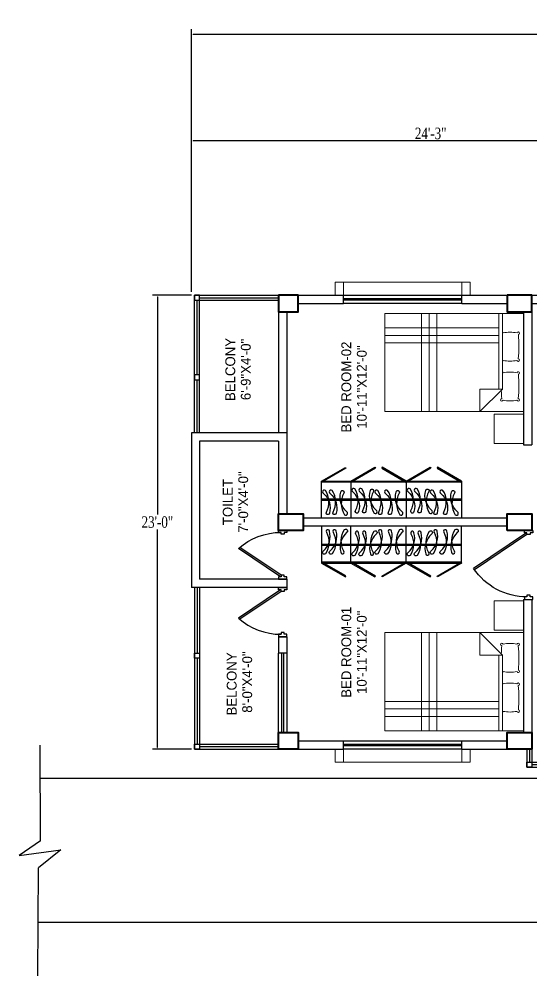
# Model space of a CAD drawing. Header units: inches. Extents: x -54558 to 35158, y -4190 to 41945.
# Drawn here: x -54558 to -54246, y 1627 to 2209 of the extents above; entities that cross this region are included whole.
import ezdxf

# ---------------------------------------------------------------- set-up
doc = ezdxf.new("R2010")
doc.units = ezdxf.units.IN
doc.header["$MEASUREMENT"] = 0
doc.layers.get('0').update_dxf_attribs({"true_color": 0xe4c8de})
for name, color, linetype in [('A-ANNO-TEXT', 7, 'Continuous'), ('DIM', 9, 'Continuous'), ('door', 34, 'Continuous')]:
    doc.layers.add(name, color=color, linetype=linetype)
for name, color, linetype, lineweight in [('A-FURN-FIXD', 44, 'Continuous', 9), ('A_WALL', 7, 'Continuous', 30), ('colum', 241, 'Continuous', 40), ('railing', 6, 'Continuous', 5), ('ROAD', 251, 'Continuous', 30), ('sanshade', 252, 'Continuous', 5), ('Ver', 144, 'Continuous', 30), ('Wall-02', 7, 'Continuous', 30), ('windo', 140, 'Continuous', 25)]:
    doc.layers.add(name, color=color, linetype=linetype, lineweight=lineweight)
doc.layers.add('illustr-FURNITURE', color=7, linetype='Continuous', lineweight=0, true_color=0x000000)
doc.styles.add('LOGO', font='times.ttf', dxfattribs={"width": 0.75, "height": 7})
doc.styles.get("Standard").update_dxf_attribs({"font": 'ARIALN.TTF'})
doc.dimstyles.new('STANDARD$0', dxfattribs={"dimtxt": 2, "dimasz": 1, "dimexe": 3, "dimexo": 2, "dimgap": 1, "dimtad": 1, "dimtih": 1, "dimtoh": 1, "dimzin": 3, "dimdsep": 46, "dimlunit": 4, "dimtxsty": 'LOGO', "dimcen": 0.09, "dimdle": 6, "dimclrd": 256, "dimclre": 256, "dimclrt": 7, "dimadec": 0, "dimazin": 1, "dimtm": 1e-09, "dimtfac": 1, "dimtofl": 0, "dimtmove": 0, "dimatfit": 2, "dimfxl": 1, "dimtolj": 1, "dimtzin": 0, "dimlwd": -1, "dimlwe": -1, "dimarcsym": 0})

# ---------------------------------------------------------------- blocks, each defined once
blk = doc.blocks.new('*D570')
for p, q in [((-54452.85, 2042.83), (-54452.85, 2137.68)), ((-54161.85, 2126.83), (-54161.85, 2137.68)), ((-54162.85, 2134.68), (-54451.85, 2134.68))]:
    blk.add_line(p, q)
for points in [[(-54451.85, 2134.85), (-54451.85, 2134.52), (-54452.85, 2134.68)], [(-54162.85, 2134.85), (-54162.85, 2134.52), (-54161.85, 2134.68)]]:
    blk.add_solid(points)
at = {"color": 7, "insert": (-54307.35, 2139.24), "char_height": 7, "attachment_point": 5, "style": 'LOGO'}
blk.add_mtext('\\A1;24\'-3"', dxfattribs=at)
blk = doc.blocks.new('*D571')
for p, q in [((-54452.85, 2042.83), (-54452.85, 2202.64)), ((-53678.85, 2042.83), (-53678.85, 2202.64)), ((-54451.85, 2199.64), (-53679.85, 2199.64))]:
    blk.add_line(p, q)
for points in [[(-54451.85, 2199.8), (-54451.85, 2199.47), (-54452.85, 2199.64)], [(-53679.85, 2199.8), (-53679.85, 2199.47), (-53678.85, 2199.64)]]:
    blk.add_solid(points)
at = {"color": 7, "insert": (-54065.85, 2204.2), "char_height": 7, "attachment_point": 5, "style": 'LOGO'}
blk.add_mtext('\\A1;64\'-6"', dxfattribs=at)
blk = doc.blocks.new('tyer')
at = {"layer": 'sanshade'}
for points in [[(-25800.79, -9018.32), (-25792.79, -9018.32), (-25792.79, -9023.32), (-25800.79, -9023.32)], [(-25800.79, -9018.32), (-25792.79, -9018.32), (-25792.79, -9100.32), (-25800.79, -9100.32)], [(-25800.79, -9095.32), (-25792.79, -9095.32), (-25792.79, -9100.32), (-25800.79, -9100.32)]]:
    blk.add_lwpolyline(points, close=True, dxfattribs=at)
blk = doc.blocks.new('*D592')
at = {"layer": 'A_WALL', "ltscale": 0.25}
for p, q in [((-54452.85, 2040.83), (-54476.51, 2040.83)), ((-54473.51, 2039.83), (-54473.51, 1907.39)), ((-54473.51, 1765.83), (-54473.51, 1898.27)), ((-54452.85, 1764.83), (-54476.51, 1764.83))]:
    blk.add_line(p, q, dxfattribs=at)
for points in [[(-54473.67, 2039.83), (-54473.34, 2039.83), (-54473.51, 2040.83)], [(-54473.67, 1765.83), (-54473.34, 1765.83), (-54473.51, 1764.83)]]:
    blk.add_solid(points, dxfattribs=at)
at = {"layer": 'A_WALL', "color": 7, "ltscale": 0.25, "insert": (-54473.51, 1902.83), "char_height": 7, "attachment_point": 5, "style": 'LOGO'}
blk.add_mtext('\\A1;23\'-0"', dxfattribs=at)
blk = doc.blocks.new('efre')
at = {"layer": 'door'}
for p, q in [((10922.87, 10339.43), (10901.44, 10307.52)), ((10923.87, 10339.12), (10902.26, 10306.96))]:
    blk.add_line(p, q, dxfattribs=at)
for points in [[(10885.87, 10339.43), (10884.87, 10339.43), (10884.87, 10337.89), (10883.37, 10337.89), (10883.37, 10342.89), (10884.87, 10342.89), (10884.87, 10341.35), (10885.87, 10341.35)], [(10922.87, 10339.43), (10923.87, 10339.43), (10923.87, 10337.89), (10925.37, 10337.89), (10925.37, 10342.89), (10923.87, 10342.89), (10923.87, 10341.35), (10922.87, 10341.35)]]:
    blk.add_lwpolyline(points, close=True, dxfattribs=at)
blk.add_arc((10923.87, 10339.43), 39, 180, 236.36425, dxfattribs=at)
blk = doc.blocks.new('www')
at = {"layer": 'illustr-FURNITURE', "color": 1}
for p, q in [((10806.97, 10296.75), (10747.22, 10296.75)), ((10747.22, 10296.75), (10747.22, 10212.48)), ((10755.98, 10296.75), (10755.98, 10227.52)), ((10760.57, 10296.75), (10760.57, 10227.52)), ((10765.15, 10296.75), (10765.15, 10227.52)), ((10806.97, 10212.48), (10806.97, 10296.75)), ((10806.97, 10274.46), (10747.22, 10274.46)), ((10806.97, 10269.88), (10747.22, 10269.88)), ((10806.97, 10265.3), (10747.22, 10265.3)), ((10793.37, 10238.98), (10806.97, 10238.98)), ((10806.97, 10238.98), (10793.37, 10225.37)), ((10793.37, 10225.37), (10793.37, 10238.98)), ((10793.37, 10227.52), (10747.22, 10227.52)), ((10747.22, 10225.37), (10793.37, 10225.37)), ((10808.47, 10230.4), (10808.47, 10212.45)), ((10808.47, 10230.4), (10826.33, 10230.4)), ((10826.33, 10212.45), (10826.33, 10230.4)), ((10747.22, 10212.48), (10806.97, 10212.48)), ((10808.43, 10212.5), (10808.47, 10212.5)), ((10826.33, 10212.45), (10808.47, 10212.45))]:
    blk.add_line(p, q, dxfattribs=at)
for centre, radius, start, end in [((10759.25, 10225.71), 0.776, 205.86634, 258.25195), ((10781.38, 10220.71), 22.68, 169.23257, 190.76743), ((10775.63, 10225.65), 0.776, 283.74205, 339.16142), ((10757.08, 10220.71), 19.19, 347.41694, 12.58306), ((10783.43, 10225.71), 0.776, 205.86634, 258.25195), ((10805.55, 10220.71), 22.68, 169.23257, 190.76743), ((10791.28, 10137.25), 88.81, 84.99169, 88.23834), ((10799.81, 10225.65), 0.776, 283.74205, 174.74125), ((10781.26, 10220.71), 19.19, 347.41694, 12.58306), ((10759.25, 10215.71), 0.776, 101.74805, 355.17875), ((10767.1, 10304.18), 88.81, 265.42919, 275.00831), ((10775.63, 10215.78), 0.776, 185.25875, 76.25795), ((10783.43, 10215.71), 0.776, 101.74805, 355.17875), ((10791.28, 10304.18), 88.81, 265.42919, 275.00831), ((10799.81, 10215.78), 0.776, 185.25875, 76.25795)]:
    blk.add_arc(centre, radius, start, end, dxfattribs=at)
blk = doc.blocks.new('IHK')
at = {"color": 0}
for p, q in [((9728.1, 10694.28), (9728.1, 10676.38)), ((9728.85, 10694.28), (9728.85, 10676.38)), ((9728.1, 10676.38), (9728.1, 10642.73)), ((9728.85, 10676.38), (9728.85, 10642.73)), ((9728.1, 10642.73), (9728.1, 10609.08)), ((9728.85, 10642.73), (9728.85, 10609.08))]:
    blk.add_line(p, q, dxfattribs=at)
for points in [[(9736.11, 10691.3, -0.267392), (9722.85, 10691.79, -1.049005), (9724.81, 10693.04, 0.295269), (9736.69, 10689.47, 1.314488), (9736.11, 10691.3)], [(9736.11, 10687.22, -0.267392), (9722.85, 10687.71, -1.049005), (9724.81, 10688.96, 0.295269), (9736.69, 10685.39, 1.314488), (9736.11, 10687.22)], [(9724.51, 10680.73, -0.267392), (9737.77, 10680.24, -1.049005), (9735.81, 10678.99, 0.295269), (9723.93, 10682.56, 1.314488), (9724.51, 10680.73)], [(9735.13, 10673.54, -0.267392), (9721.87, 10674.03, -1.049005), (9723.83, 10675.28, 0.295269), (9735.71, 10671.7, 1.314488), (9735.13, 10673.54)], [(9735.13, 10669.21, -0.267392), (9721.87, 10669.7, -1.049005), (9723.83, 10670.95, 0.295269), (9735.71, 10667.38, 1.314488), (9735.13, 10669.21)], [(9723.53, 10662.72, -0.267392), (9736.79, 10662.23, -1.049005), (9734.83, 10660.98, 0.295269), (9722.95, 10664.56, 1.314488), (9723.53, 10662.72)], [(9736.11, 10659.51, -0.267392), (9722.85, 10660, -1.049005), (9724.81, 10661.25, 0.295269), (9736.69, 10657.67, 1.314488), (9736.11, 10659.51)], [(9736.11, 10653.57, -0.267392), (9722.85, 10654.06, -1.049005), (9724.81, 10655.31, 0.295269), (9736.69, 10651.73, 1.314488), (9736.11, 10653.57)], [(9724.51, 10647.08, -0.267392), (9737.77, 10646.59, -1.049005), (9735.81, 10645.34, 0.295269), (9723.93, 10648.91, 1.314488), (9724.51, 10647.08)], [(9735.13, 10639.89, -0.267392), (9721.87, 10640.38, -1.049005), (9723.83, 10641.63, 0.295269), (9735.71, 10638.05, 1.314488), (9735.13, 10639.89)], [(9735.13, 10635.56, -0.267392), (9721.87, 10636.05, -1.049005), (9723.83, 10637.3, 0.295269), (9735.71, 10633.73, 1.314488), (9735.13, 10635.56)], [(9723.53, 10629.07, -0.267392), (9736.79, 10628.58, -1.049005), (9734.83, 10627.33, 0.295269), (9722.95, 10630.9, 1.314488), (9723.53, 10629.07)], [(9736.11, 10625.86, -0.267392), (9722.85, 10626.35, -1.049005), (9724.81, 10627.6, 0.295269), (9736.69, 10624.02, 1.314488), (9736.11, 10625.86)], [(9736.11, 10619.92, -0.267392), (9722.85, 10620.41, -1.049005), (9724.81, 10621.66, 0.295269), (9736.69, 10618.08, 1.314488), (9736.11, 10619.92)], [(9724.51, 10613.42, -0.267392), (9737.77, 10612.93, -1.049005), (9735.81, 10611.69, 0.295269), (9723.93, 10615.26, 1.314488), (9724.51, 10613.42)]]:
    blk.add_lwpolyline(points, format="xyb", dxfattribs=at)
at = {"layer": 'A-FURN-FIXD', "lineweight": 30}
for p, q in [((9717.26, 10694.28), (9717.26, 10609.08)), ((9717.86, 10609.08), (9717.86, 10694.28))]:
    blk.add_line(p, q, dxfattribs=at)
for points in [[(9717.34, 10694.28), (9708.93, 10679.71), (9709.45, 10679.41), (9717.86, 10693.98)], [(9739.69, 10609.08), (9739.69, 10694.28), (9717.26, 10694.28), (9717.26, 10609.08)], [(9717.26, 10676.38), (9708.85, 10661.81), (9709.37, 10661.51), (9717.78, 10676.08)], [(9717.26, 10642.73), (9708.85, 10657.3), (9709.37, 10657.6), (9717.78, 10643.03)], [(9717.26, 10642.73), (9708.85, 10628.16), (9709.37, 10627.86), (9717.78, 10642.43)], [(9717.26, 10609.08), (9708.85, 10623.65), (9709.37, 10623.95), (9717.78, 10609.38)]]:
    blk.add_lwpolyline(points, close=True, dxfattribs=at)
at = {"layer": 'DIM'}
for p, q in [((9717.26, 10676.38), (9739.69, 10676.38)), ((9717.26, 10642.73), (9739.69, 10642.73)), ((9717.26, 10609.08), (9739.69, 10609.08))]:
    blk.add_line(p, q, dxfattribs=at)
blk = doc.blocks.new('jj')
at = {"layer": 'door'}
for p, q in [((11000.83, 10306.39), (11025.92, 10323.24)), ((11001.13, 10305.39), (11026.7, 10322.56))]:
    blk.add_line(p, q, dxfattribs=at)
for points in [[(11000.83, 10331.39), (11000.83, 10332.39), (11002.37, 10332.39), (11002.37, 10333.89), (10997.37, 10333.89), (10997.37, 10332.39), (10998.91, 10332.39), (10998.91, 10331.39)], [(11000.83, 10306.39), (11000.83, 10305.39), (11002.37, 10305.39), (11002.37, 10303.89), (10997.37, 10303.89), (10997.37, 10305.39), (10998.91, 10305.39), (10998.91, 10306.39)]]:
    blk.add_lwpolyline(points, close=True, dxfattribs=at)
blk.add_arc((11000.83, 10293.39), 39, 48.42656, 90, dxfattribs=at)

msp = doc.modelspace()

# ---------------------------------------------------------------- linework, layer by layer
at = {"layer": 'colum'}
for points in [[(-54399.852, 2040.828), (-54399.852, 2030.828), (-54387.852, 2030.828), (-54387.852, 2040.828)], [(-54260.852, 2040.828), (-54260.852, 2030.828), (-54245.852, 2030.828), (-54245.852, 2040.828)], [(-54399.852, 1897.828), (-54399.852, 1907.828), (-54384.852, 1907.828), (-54384.852, 1897.828)], [(-54260.852, 1897.828), (-54260.852, 1907.828), (-54245.852, 1907.828), (-54245.852, 1897.828)], [(-54399.852, 1764.828), (-54399.852, 1774.828), (-54387.852, 1774.828), (-54387.852, 1764.828)], [(-54260.852, 1764.828), (-54260.852, 1774.828), (-54245.852, 1774.828), (-54245.852, 1764.828)]]:
    msp.add_lwpolyline(points, close=True, dxfattribs=at)
at = {"layer": 'ROAD'}
for p, q in [((-54544.666, 1709.073), (-54544.851, 1767.215)), ((-53620.852, 1746.828), (-54544.786, 1746.828)), ((-54544.666, 1709.073), (-54557.55, 1699.989)), ((-54557.55, 1699.989), (-54532.146, 1703.439)), ((-54532.146, 1703.439), (-54545.87, 1692.495)), ((-54546.223, 1626.854), (-54545.87, 1692.495)), ((-53620.852, 1659.269), (-54546.049, 1659.269))]:
    msp.add_line(p, q, dxfattribs=at)
at = {"layer": 'Ver'}
for points in [[(-54450.852, 1957.114), (-54450.852, 2040.828), (-54399.852, 2040.828)], [(-54447.852, 1957.114), (-54447.852, 2037.828), (-54399.852, 2037.828)], [(-54450.852, 1863.114), (-54450.852, 1764.828), (-54399.852, 1764.828)], [(-54447.852, 1863.114), (-54447.852, 1767.828), (-54399.852, 1767.828)], [(-54248.852, 1764.828), (-54248.852, 1753.828), (-54121.852, 1753.828), (-54121.852, 1764.828)], [(-54245.852, 1764.828), (-54245.852, 1756.828), (-54124.852, 1756.828), (-54124.852, 1764.828)]]:
    msp.add_lwpolyline(points, dxfattribs=at)
at = {"layer": 'Wall-02'}
for p, q in [((-54387.852, 2040.828), (-54360.352, 2040.828)), ((-54360.352, 2035.828), (-54360.352, 2040.828)), ((-54288.352, 2040.828), (-54185.852, 2040.828)), ((-54288.352, 2035.828), (-54288.352, 2040.828)), ((-54387.852, 2035.828), (-54360.352, 2035.828)), ((-54288.352, 2035.828), (-54260.852, 2035.828)), ((-54245.852, 2035.828), (-54185.852, 2035.828)), ((-54399.852, 2030.828), (-54399.852, 1957.114)), ((-54394.852, 2030.828), (-54394.852, 1907.828)), ((-54250.852, 2030.828), (-54250.852, 1949.828)), ((-54245.852, 2030.828), (-54245.852, 1949.828)), ((-54452.852, 1957.114), (-54452.852, 1863.114)), ((-54394.852, 1957.114), (-54452.852, 1957.114)), ((-54447.852, 1952.114), (-54447.852, 1868.114)), ((-54399.852, 1952.114), (-54447.852, 1952.114)), ((-54399.852, 1952.114), (-54399.852, 1907.828)), ((-54250.852, 1949.828), (-54245.852, 1949.828)), ((-54260.852, 1905.328), (-54384.852, 1905.328)), ((-54260.852, 1900.328), (-54384.852, 1900.328)), ((-54394.852, 1868.114), (-54447.852, 1868.114)), ((-54394.852, 1868.114), (-54394.852, 1863.114)), ((-54394.852, 1863.114), (-54452.852, 1863.114)), ((-54250.852, 1855.828), (-54250.852, 1774.828)), ((-54250.852, 1855.828), (-54245.852, 1855.828)), ((-54245.852, 1855.828), (-54245.852, 1774.828)), ((-54394.852, 1833.114), (-54399.852, 1833.114)), ((-54399.852, 1833.114), (-54399.852, 1823.114)), ((-54394.852, 1833.114), (-54394.852, 1823.114)), ((-54394.852, 1823.114), (-54399.852, 1823.114)), ((-54387.852, 1769.828), (-54360.352, 1769.828)), ((-54360.352, 1764.828), (-54360.352, 1769.828)), ((-54288.352, 1769.828), (-54260.852, 1769.828)), ((-54288.352, 1764.828), (-54288.352, 1769.828)), ((-54387.852, 1764.828), (-54360.352, 1764.828)), ((-54288.352, 1764.828), (-54260.852, 1764.828))]:
    msp.add_line(p, q, dxfattribs=at)
at = {"layer": 'windo'}
for p, q in [((-54360.352, 2040.828), (-54288.352, 2040.828)), ((-54360.352, 2038.828), (-54288.352, 2038.828)), ((-54288.352, 2037.828), (-54360.352, 2037.828)), ((-54288.352, 2035.828), (-54360.352, 2035.828)), ((-54399.852, 1774.828), (-54399.852, 1823.114)), ((-54397.852, 1774.828), (-54397.852, 1823.114)), ((-54396.852, 1823.114), (-54396.852, 1774.828)), ((-54394.852, 1823.114), (-54394.852, 1774.828)), ((-54360.352, 1769.828), (-54288.352, 1769.828)), ((-54360.352, 1767.828), (-54288.352, 1767.828)), ((-54288.352, 1766.828), (-54360.352, 1766.828)), ((-54288.352, 1764.828), (-54360.352, 1764.828))]:
    msp.add_line(p, q, dxfattribs=at)
for points in [[(-54447.852, 2037.828), (-54447.852, 2040.828), (-54450.852, 2040.828), (-54450.852, 2037.828)], [(-54447.852, 1989.34), (-54447.852, 1992.34), (-54450.852, 1992.34), (-54450.852, 1989.34)], [(-54447.852, 1823.078), (-54447.852, 1820.078), (-54450.852, 1820.078), (-54450.852, 1823.078)], [(-54447.852, 1767.828), (-54447.852, 1764.828), (-54450.852, 1764.828), (-54450.852, 1767.828)], [(-54245.852, 1756.828), (-54245.852, 1753.828), (-54248.852, 1753.828), (-54248.852, 1756.828)]]:
    msp.add_lwpolyline(points, close=True, dxfattribs=at)
for points in [[(-54449.352, 1992.34), (-54449.352, 2037.828)], [(-54447.852, 2039.328), (-54399.852, 2039.328)], [(-54449.352, 1957.114), (-54449.352, 1989.34)], [(-54449.352, 1863.114), (-54449.352, 1823.078)], [(-54449.352, 1820.078), (-54449.352, 1767.828)], [(-54447.852, 1766.328), (-54399.852, 1766.328)], [(-54247.352, 1764.828), (-54247.352, 1756.828)], [(-54245.852, 1755.328), (-54192.352, 1755.328)]]:
    msp.add_lwpolyline(points, dxfattribs=at)

# ---------------------------------------------------------------- block references
at = {"layer": 'A_WALL', "xscale": -1}
for name, p, rotation in [('www', (-44038.401, 12777.012), 90), ('IHK', (-43679.468, 11645.022), 90), ('efre', (-64588.245, -9027.537), 270)]:
    msp.add_blockref(name, p, dxfattribs=dict(at, rotation=rotation))
msp.add_blockref('jj', (-43397.487, -8435.774), dxfattribs=at)
at = {"layer": 'A_WALL'}
for name, p, rotation in [('IHK', (-43679.468, -7839.366), 90), ('jj', (-43397.487, 12167.003), 180), ('www', (-44038.401, -8971.356), 90)]:
    msp.add_blockref(name, p, dxfattribs=dict(at, rotation=rotation))
at = {"layer": 'railing', "rotation": 90}
for p in [(-63383.672, 27841.616), (-63383.672, 27557.616)]:
    msp.add_blockref('tyer', p, dxfattribs=at)

# ---------------------------------------------------------------- texts
at = {"layer": 'A-ANNO-TEXT', "char_height": 6, "attachment_point": 8, "rotation": 90, "line_spacing_factor": 0.942857}
for s, insert, width in [('{\\fChiller|b0|i0|c0|p82;\\C242;\\c2564301;BELCONY\\P6\'-9"X4\'-0"}', (-54416.682, 1995.696), 59.66043), ('{\\fChiller|b0|i0|c0|p82;\\C242;\\c2564301;BED ROOM-02 10\'-11"X12\'-0"}', (-54346.151, 1985.013), 59.66043), ('{\\fChiller|b0|i0|c0|p82;\\C242;\\c2564301;TOILET\\P7\'-0"X4\'-0"}', (-54418.237, 1915.056), 39.77403), ('{\\fChiller|b0|i0|c0|p82;\\C242;\\c2564301;BED ROOM-01 10\'-11"X12\'-0"}', (-54346.151, 1823.674), 59.66043), ('{\\fChiller|b0|i0|c0|p82;\\C242;\\c2564301;BELCONY\\P 8\'-0"X4\'-0"}', (-54415.816, 1804.431), 59.66043)]:
    msp.add_mtext(s, dxfattribs=dict(at, insert=insert, width=width))

# ---------------------------------------------------------------- dimensions: what is measured, and where the dimension line sits
for base, p1, p2, picture, middle in [((-53678.852, 2199.638), (-54452.852, 2040.828), (-53678.852, 2040.828), '*D571', (-54065.852, 2204.199)), ((-54452.852, 2134.684), (-54161.852, 2124.828), (-54452.852, 2040.828), '*D570', (-54307.352, 2139.245))]:
    dim = msp.add_linear_dim(base=base, p1=p1, p2=p2, angle=180, dimstyle='STANDARD$0')
    dim.commit()
    dim.dimension.update_dxf_attribs({"geometry": picture, "text_midpoint": middle})
at = {"layer": 'A_WALL', "ltscale": 0.25}
dim = msp.add_linear_dim(base=(-54473.508, 2040.828), p1=(-54450.852, 1764.828), p2=(-54450.852, 2040.828), angle=90, dimstyle='STANDARD$0', dxfattribs=at)
dim.commit()
dim.dimension.update_dxf_attribs({"geometry": '*D592', "text_midpoint": (-54473.508, 1902.828)})

doc.saveas('drawing.dxf')
